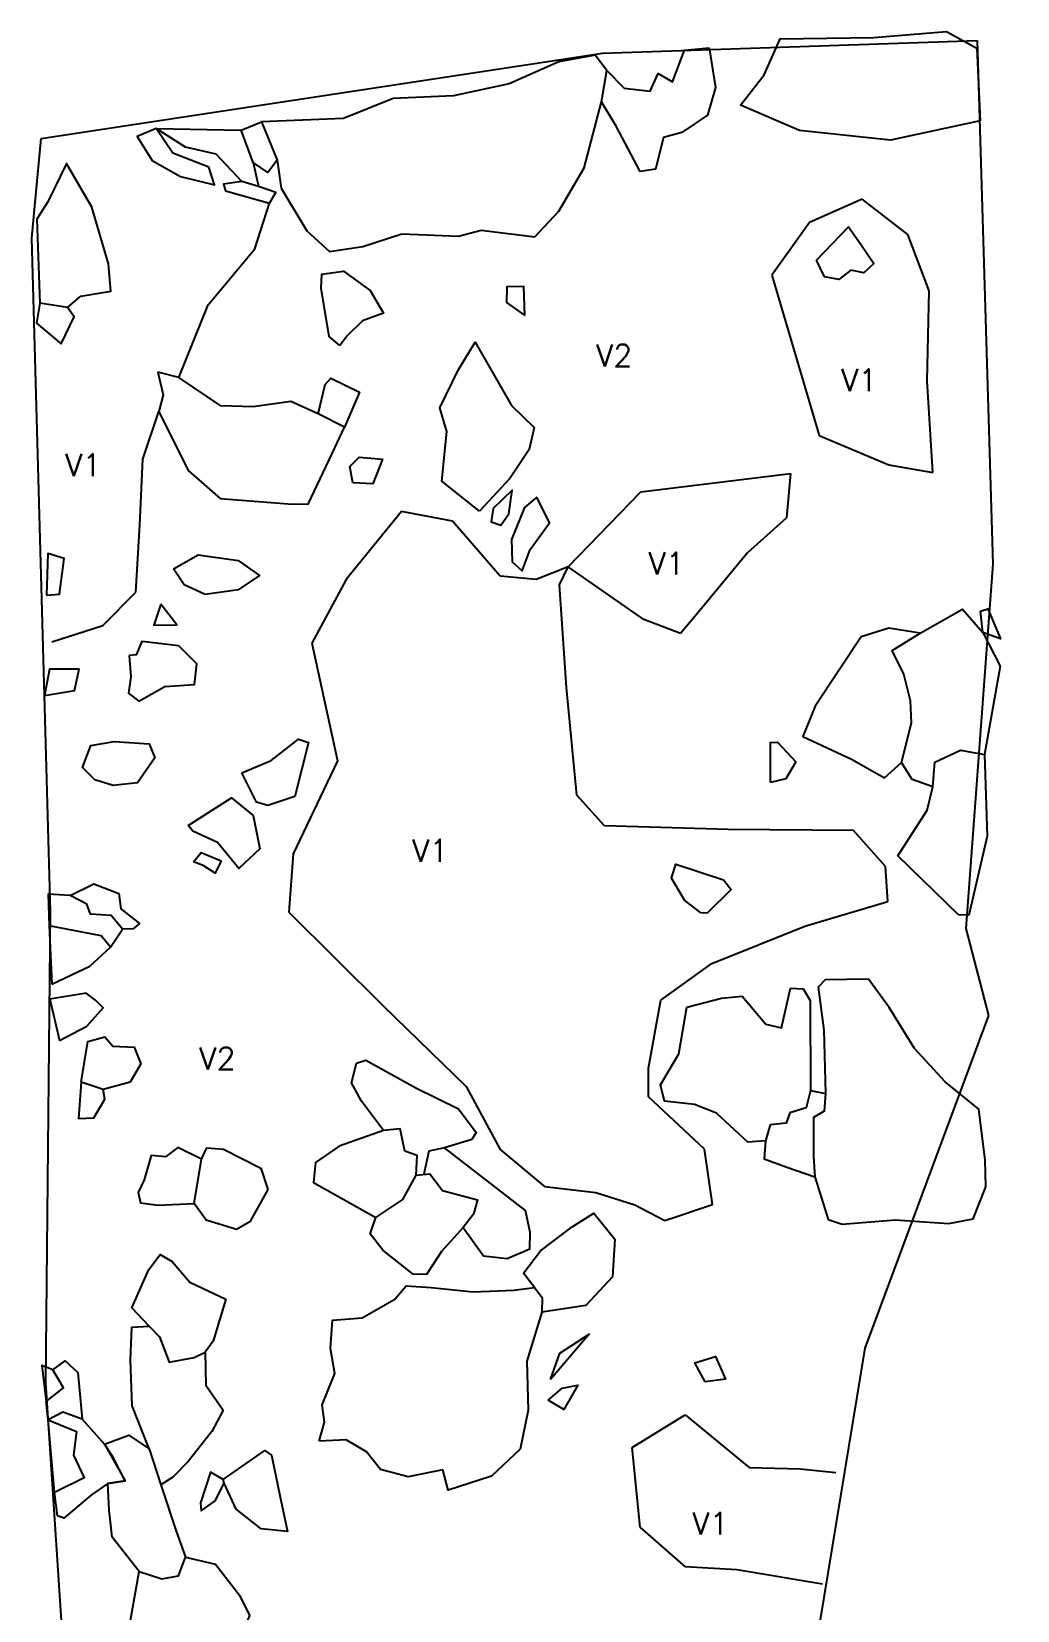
# Model space of a CAD drawing. Header units: metres. Extents: x 3.83 to 5.38, y -19.22 to -15.1.
# Drawn here: x 3.83 to 5.38, y -17.584 to -15.103 of the extents above; entities that cross this region are included whole.
import ezdxf

# ---------------------------------------------------------------- set-up
doc = ezdxf.new("R2010")
doc.units = ezdxf.units.M
doc.header["$LTSCALE"] = 25
doc.header["$MEASUREMENT"] = 0
doc.linetypes.add('GESTRICHELT', pattern=[0.75, 0.5, -0.25])
doc.linetypes.add('STRICHPUNKTX2', pattern=[2, 1, -0.5, 0, -0.5])
doc.layers.get('0').update_dxf_attribs({"linetype": 'CONTINUOUS'})
for name, color, linetype in [('BEFUND_UNSICHER', 1, 'GESTRICHELT'), ('BEFUNDSCHRAFF', 1, 'CONTINUOUS'), ('GRABUNGSGRENZE', 3, 'STRICHPUNKTX2'), ('STEINE', 4, 'CONTINUOUS'), ('STEINESCHRAFF', 4, 'CONTINUOUS')]:
    doc.layers.add(name, color=color, linetype=linetype)
doc.styles.get("Standard").update_dxf_attribs({"font": 'txt.shx'})

# ---------------------------------------------------------------- blocks, each defined once
blk = doc.blocks.new('*X7')
at = {"color": 0}
for p, q in [((436.875, -1683.75), (436.875, -1683.75)), ((438.125, -1683.75), (438.125, -1683.75)), ((439.375, -1683.75), (439.375, -1683.75)), ((440.625, -1683.75), (440.625, -1683.75)), ((410.625, -1686.25), (410.625, -1686.25)), ((411.875, -1686.25), (411.875, -1686.25)), ((413.125, -1686.25), (413.125, -1686.25)), ((430.625, -1686.25), (430.625, -1686.25)), ((431.875, -1686.25), (431.875, -1686.25)), ((433.125, -1686.25), (433.125, -1686.25)), ((433.75, -1685), (433.75, -1685)), ((434.375, -1686.25), (434.375, -1686.25)), ((435, -1685), (435, -1685)), ((435.625, -1686.25), (435.625, -1686.25)), ((436.25, -1685), (436.25, -1685)), ((436.875, -1686.25), (436.875, -1686.25)), ((437.5, -1685), (437.5, -1685)), ((438.125, -1686.25), (438.125, -1686.25)), ((438.75, -1685), (438.75, -1685)), ((439.375, -1686.25), (439.375, -1686.25)), ((440, -1685), (440, -1685)), ((440.625, -1686.25), (440.625, -1686.25)), ((441.25, -1685), (441.25, -1685)), ((410, -1687.5), (410, -1687.5)), ((410.625, -1688.75), (410.625, -1688.75)), ((411.25, -1687.5), (411.25, -1687.5)), ((411.875, -1688.75), (411.875, -1688.75)), ((412.5, -1687.5), (412.5, -1687.5)), ((413.125, -1688.75), (413.125, -1688.75)), ((413.75, -1687.5), (413.75, -1687.5)), ((414.375, -1688.75), (414.375, -1688.75)), ((415, -1687.5), (415, -1687.5)), ((415.625, -1688.75), (415.625, -1688.75)), ((416.25, -1687.5), (416.25, -1687.5)), ((416.875, -1688.75), (416.875, -1688.75)), ((418.125, -1688.75), (418.125, -1688.75)), ((428.125, -1688.75), (428.125, -1688.75)), ((428.75, -1687.5), (428.75, -1687.5)), ((429.375, -1688.75), (429.375, -1688.75)), ((430, -1687.5), (430, -1687.5)), ((430.625, -1688.75), (430.625, -1688.75)), ((431.25, -1687.5), (431.25, -1687.5)), ((431.875, -1688.75), (431.875, -1688.75)), ((432.5, -1687.5), (432.5, -1687.5)), ((433.125, -1688.75), (433.125, -1688.75)), ((433.75, -1687.5), (433.75, -1687.5)), ((434.375, -1688.75), (434.375, -1688.75)), ((435, -1687.5), (435, -1687.5)), ((435.625, -1688.75), (435.625, -1688.75)), ((436.25, -1687.5), (436.25, -1687.5)), ((436.875, -1688.75), (436.875, -1688.75)), ((437.5, -1687.5), (437.5, -1687.5)), ((438.125, -1688.75), (438.125, -1688.75)), ((438.75, -1687.5), (438.75, -1687.5)), ((439.375, -1688.75), (439.375, -1688.75)), ((440, -1687.5), (440, -1687.5)), ((440.625, -1688.75), (440.625, -1688.75)), ((441.25, -1687.5), (441.25, -1687.5)), ((441.875, -1688.75), (441.875, -1688.75)), ((442.5, -1687.5), (442.5, -1687.5)), ((443.125, -1688.75), (443.125, -1688.75)), ((409.375, -1691.25), (409.375, -1691.25)), ((410, -1690), (410, -1690)), ((410.625, -1691.25), (410.625, -1691.25)), ((411.25, -1690), (411.25, -1690)), ((411.875, -1691.25), (411.875, -1691.25)), ((412.5, -1690), (412.5, -1690)), ((413.125, -1691.25), (413.125, -1691.25)), ((413.75, -1690), (413.75, -1690)), ((414.375, -1691.25), (414.375, -1691.25)), ((415, -1690), (415, -1690)), ((415.625, -1691.25), (415.625, -1691.25)), ((416.25, -1690), (416.25, -1690)), ((416.875, -1691.25), (416.875, -1691.25)), ((417.5, -1690), (417.5, -1690)), ((418.125, -1691.25), (418.125, -1691.25)), ((418.75, -1690), (418.75, -1690)), ((419.375, -1691.25), (419.375, -1691.25)), ((427.5, -1690), (427.5, -1690)), ((428.125, -1691.25), (428.125, -1691.25)), ((428.75, -1690), (428.75, -1690)), ((429.375, -1691.25), (429.375, -1691.25)), ((430, -1690), (430, -1690)), ((430.625, -1691.25), (430.625, -1691.25)), ((431.25, -1690), (431.25, -1690)), ((431.875, -1691.25), (431.875, -1691.25)), ((432.5, -1690), (432.5, -1690)), ((433.125, -1691.25), (433.125, -1691.25)), ((433.75, -1690), (433.75, -1690)), ((434.375, -1691.25), (434.375, -1691.25)), ((435, -1690), (435, -1690)), ((435.625, -1691.25), (435.625, -1691.25)), ((436.25, -1690), (436.25, -1690)), ((436.875, -1691.25), (436.875, -1691.25)), ((437.5, -1690), (437.5, -1690)), ((438.125, -1691.25), (438.125, -1691.25)), ((438.75, -1690), (438.75, -1690)), ((439.375, -1691.25), (439.375, -1691.25)), ((440, -1690), (440, -1690)), ((440.625, -1691.25), (440.625, -1691.25)), ((441.25, -1690), (441.25, -1690)), ((441.875, -1691.25), (441.875, -1691.25)), ((442.5, -1690), (442.5, -1690)), ((443.125, -1691.25), (443.125, -1691.25)), ((444.375, -1691.25), (444.375, -1691.25)), ((445, -1690), (445, -1690)), ((445.625, -1691.25), (445.625, -1691.25)), ((409.375, -1693.75), (409.375, -1693.75)), ((410, -1692.5), (410, -1692.5)), ((410.625, -1693.75), (410.625, -1693.75)), ((411.25, -1692.5), (411.25, -1692.5)), ((411.875, -1693.75), (411.875, -1693.75)), ((412.5, -1692.5), (412.5, -1692.5)), ((413.125, -1693.75), (413.125, -1693.75)), ((413.75, -1692.5), (413.75, -1692.5)), ((414.375, -1693.75), (414.375, -1693.75)), ((415, -1692.5), (415, -1692.5)), ((415.625, -1693.75), (415.625, -1693.75)), ((416.25, -1692.5), (416.25, -1692.5)), ((416.875, -1693.75), (416.875, -1693.75)), ((417.5, -1692.5), (417.5, -1692.5)), ((418.125, -1693.75), (418.125, -1693.75)), ((418.75, -1692.5), (418.75, -1692.5)), ((419.375, -1693.75), (419.375, -1693.75)), ((420, -1692.5), (420, -1692.5)), ((430, -1692.5), (430, -1692.5)), ((431.25, -1692.5), (431.25, -1692.5)), ((432.5, -1692.5), (432.5, -1692.5)), ((433.125, -1693.75), (433.125, -1693.75)), ((433.75, -1692.5), (433.75, -1692.5)), ((434.375, -1693.75), (434.375, -1693.75)), ((435, -1692.5), (435, -1692.5)), ((435.625, -1693.75), (435.625, -1693.75)), ((436.25, -1692.5), (436.25, -1692.5)), ((436.875, -1693.75), (436.875, -1693.75)), ((437.5, -1692.5), (437.5, -1692.5)), ((438.125, -1693.75), (438.125, -1693.75)), ((438.75, -1692.5), (438.75, -1692.5)), ((439.375, -1693.75), (439.375, -1693.75)), ((440, -1692.5), (440, -1692.5)), ((440.625, -1693.75), (440.625, -1693.75)), ((441.25, -1692.5), (441.25, -1692.5)), ((441.875, -1693.75), (441.875, -1693.75)), ((442.5, -1692.5), (442.5, -1692.5)), ((443.125, -1693.75), (443.125, -1693.75)), ((443.75, -1692.5), (443.75, -1692.5)), ((444.375, -1693.75), (444.375, -1693.75)), ((445, -1692.5), (445, -1692.5)), ((445.625, -1693.75), (445.625, -1693.75)), ((446.25, -1692.5), (446.25, -1692.5)), ((446.875, -1693.75), (446.875, -1693.75)), ((447.5, -1692.5), (447.5, -1692.5)), ((448.125, -1693.75), (448.125, -1693.75)), ((449.375, -1693.75), (449.375, -1693.75)), ((450.625, -1693.75), (450.625, -1693.75)), ((451.875, -1693.75), (451.875, -1693.75)), ((410, -1695), (410, -1695)), ((410.625, -1696.25), (410.625, -1696.25)), ((411.25, -1695), (411.25, -1695)), ((411.875, -1696.25), (411.875, -1696.25)), ((412.5, -1695), (412.5, -1695)), ((413.125, -1696.25), (413.125, -1696.25)), ((413.75, -1695), (413.75, -1695)), ((414.375, -1696.25), (414.375, -1696.25)), ((415, -1695), (415, -1695)), ((415.625, -1696.25), (415.625, -1696.25)), ((416.25, -1695), (416.25, -1695)), ((416.875, -1696.25), (416.875, -1696.25)), ((417.5, -1695), (417.5, -1695)), ((435, -1695), (435, -1695)), ((436.25, -1695), (436.25, -1695)), ((436.875, -1696.25), (436.875, -1696.25)), ((437.5, -1695), (437.5, -1695)), ((438.125, -1696.25), (438.125, -1696.25)), ((438.75, -1695), (438.75, -1695)), ((439.375, -1696.25), (439.375, -1696.25)), ((440, -1695), (440, -1695)), ((440.625, -1696.25), (440.625, -1696.25)), ((441.25, -1695), (441.25, -1695)), ((441.875, -1696.25), (441.875, -1696.25)), ((442.5, -1695), (442.5, -1695)), ((443.125, -1696.25), (443.125, -1696.25)), ((443.75, -1695), (443.75, -1695)), ((444.375, -1696.25), (444.375, -1696.25)), ((445, -1695), (445, -1695)), ((445.625, -1696.25), (445.625, -1696.25)), ((446.25, -1695), (446.25, -1695)), ((446.875, -1696.25), (446.875, -1696.25)), ((447.5, -1695), (447.5, -1695)), ((448.125, -1696.25), (448.125, -1696.25)), ((448.75, -1695), (448.75, -1695)), ((449.375, -1696.25), (449.375, -1696.25)), ((450, -1695), (450, -1695)), ((450.625, -1696.25), (450.625, -1696.25)), ((451.25, -1695), (451.25, -1695)), ((451.875, -1696.25), (451.875, -1696.25)), ((452.5, -1695), (452.5, -1695)), ((412.5, -1697.5), (412.5, -1697.5)), ((413.75, -1697.5), (413.75, -1697.5)), ((415, -1697.5), (415, -1697.5)), ((416.25, -1697.5), (416.25, -1697.5)), ((436.875, -1698.75), (436.875, -1698.75)), ((437.5, -1697.5), (437.5, -1697.5)), ((438.125, -1698.75), (438.125, -1698.75)), ((438.75, -1697.5), (438.75, -1697.5)), ((439.375, -1698.75), (439.375, -1698.75)), ((440, -1697.5), (440, -1697.5)), ((440.625, -1698.75), (440.625, -1698.75)), ((441.25, -1697.5), (441.25, -1697.5)), ((441.875, -1698.75), (441.875, -1698.75)), ((442.5, -1697.5), (442.5, -1697.5)), ((443.125, -1698.75), (443.125, -1698.75)), ((443.75, -1697.5), (443.75, -1697.5)), ((444.375, -1698.75), (444.375, -1698.75)), ((445, -1697.5), (445, -1697.5)), ((445.625, -1698.75), (445.625, -1698.75)), ((446.25, -1697.5), (446.25, -1697.5)), ((446.875, -1698.75), (446.875, -1698.75)), ((447.5, -1697.5), (447.5, -1697.5)), ((448.125, -1698.75), (448.125, -1698.75)), ((448.75, -1697.5), (448.75, -1697.5)), ((449.375, -1698.75), (449.375, -1698.75)), ((450, -1697.5), (450, -1697.5)), ((451.25, -1697.5), (451.25, -1697.5)), ((437.5, -1700), (437.5, -1700)), ((438.125, -1701.25), (438.125, -1701.25)), ((438.75, -1700), (438.75, -1700)), ((439.375, -1701.25), (439.375, -1701.25)), ((440, -1700), (440, -1700)), ((440.625, -1701.25), (440.625, -1701.25)), ((441.25, -1700), (441.25, -1700)), ((441.875, -1701.25), (441.875, -1701.25)), ((442.5, -1700), (442.5, -1700)), ((443.125, -1701.25), (443.125, -1701.25)), ((443.75, -1700), (443.75, -1700)), ((444.375, -1701.25), (444.375, -1701.25)), ((445, -1700), (445, -1700)), ((445.625, -1701.25), (445.625, -1701.25)), ((446.25, -1700), (446.25, -1700)), ((446.875, -1701.25), (446.875, -1701.25)), ((447.5, -1700), (447.5, -1700)), ((448.125, -1701.25), (448.125, -1701.25)), ((448.75, -1700), (448.75, -1700)), ((440, -1702.5), (440, -1702.5)), ((441.25, -1702.5), (441.25, -1702.5)), ((441.875, -1703.75), (441.875, -1703.75)), ((442.5, -1702.5), (442.5, -1702.5)), ((443.125, -1703.75), (443.125, -1703.75)), ((443.75, -1702.5), (443.75, -1702.5)), ((444.375, -1703.75), (444.375, -1703.75)), ((445, -1702.5), (445, -1702.5)), ((445.625, -1703.75), (445.625, -1703.75)), ((446.25, -1702.5), (446.25, -1702.5)), ((442.5, -1705), (442.5, -1705)), ((443.75, -1705), (443.75, -1705)), ((445, -1705), (445, -1705)), ((398.75, -1715), (398.75, -1715)), ((399.375, -1716.25), (399.375, -1716.25)), ((400, -1715), (400, -1715)), ((400.625, -1716.25), (400.625, -1716.25)), ((401.25, -1715), (401.25, -1715)), ((401.875, -1716.25), (401.875, -1716.25)), ((402.5, -1715), (402.5, -1715)), ((403.125, -1716.25), (403.125, -1716.25)), ((398.75, -1717.5), (398.75, -1717.5)), ((399.375, -1718.75), (399.375, -1718.75)), ((400, -1717.5), (400, -1717.5)), ((400.625, -1718.75), (400.625, -1718.75)), ((401.25, -1717.5), (401.25, -1717.5)), ((401.875, -1718.75), (401.875, -1718.75)), ((402.5, -1717.5), (402.5, -1717.5)), ((403.125, -1718.75), (403.125, -1718.75)), ((403.75, -1717.5), (403.75, -1717.5)), ((404.375, -1718.75), (404.375, -1718.75)), ((409.375, -1718.75), (409.375, -1718.75)), ((398.75, -1720), (398.75, -1720)), ((399.375, -1721.25), (399.375, -1721.25)), ((400, -1720), (400, -1720)), ((400.625, -1721.25), (400.625, -1721.25)), ((401.25, -1720), (401.25, -1720)), ((401.875, -1721.25), (401.875, -1721.25)), ((402.5, -1720), (402.5, -1720)), ((403.125, -1721.25), (403.125, -1721.25)), ((403.75, -1720), (403.75, -1720)), ((404.375, -1721.25), (404.375, -1721.25)), ((405, -1720), (405, -1720)), ((405.625, -1721.25), (405.625, -1721.25)), ((406.25, -1720), (406.25, -1720)), ((406.875, -1721.25), (406.875, -1721.25)), ((407.5, -1720), (407.5, -1720)), ((408.125, -1721.25), (408.125, -1721.25)), ((408.75, -1720), (408.75, -1720)), ((409.375, -1721.25), (409.375, -1721.25)), ((410, -1720), (410, -1720)), ((398.75, -1722.5), (398.75, -1722.5)), ((399.375, -1723.75), (399.375, -1723.75)), ((400, -1722.5), (400, -1722.5)), ((400.625, -1723.75), (400.625, -1723.75)), ((401.25, -1722.5), (401.25, -1722.5)), ((401.875, -1723.75), (401.875, -1723.75)), ((402.5, -1722.5), (402.5, -1722.5)), ((403.125, -1723.75), (403.125, -1723.75)), ((403.75, -1722.5), (403.75, -1722.5)), ((404.375, -1723.75), (404.375, -1723.75)), ((405, -1722.5), (405, -1722.5)), ((405.625, -1723.75), (405.625, -1723.75)), ((406.25, -1722.5), (406.25, -1722.5)), ((406.875, -1723.75), (406.875, -1723.75)), ((407.5, -1722.5), (407.5, -1722.5)), ((408.125, -1723.75), (408.125, -1723.75)), ((408.75, -1722.5), (408.75, -1722.5)), ((409.375, -1723.75), (409.375, -1723.75)), ((410, -1722.5), (410, -1722.5)), ((410.625, -1723.75), (410.625, -1723.75)), ((399.375, -1726.25), (399.375, -1726.25)), ((400, -1725), (400, -1725)), ((400.625, -1726.25), (400.625, -1726.25)), ((401.25, -1725), (401.25, -1725)), ((401.875, -1726.25), (401.875, -1726.25)), ((402.5, -1725), (402.5, -1725)), ((403.125, -1726.25), (403.125, -1726.25)), ((403.75, -1725), (403.75, -1725)), ((404.375, -1726.25), (404.375, -1726.25)), ((405, -1725), (405, -1725)), ((405.625, -1726.25), (405.625, -1726.25)), ((406.25, -1725), (406.25, -1725)), ((406.875, -1726.25), (406.875, -1726.25)), ((407.5, -1725), (407.5, -1725)), ((408.125, -1726.25), (408.125, -1726.25)), ((408.75, -1725), (408.75, -1725)), ((409.375, -1726.25), (409.375, -1726.25)), ((410, -1725), (410, -1725)), ((410.625, -1726.25), (410.625, -1726.25)), ((411.25, -1725), (411.25, -1725)), ((411.875, -1726.25), (411.875, -1726.25)), ((400, -1727.5), (400, -1727.5)), ((400.625, -1728.75), (400.625, -1728.75)), ((401.25, -1727.5), (401.25, -1727.5)), ((401.875, -1728.75), (401.875, -1728.75)), ((402.5, -1727.5), (402.5, -1727.5)), ((403.125, -1728.75), (403.125, -1728.75)), ((403.75, -1727.5), (403.75, -1727.5)), ((404.375, -1728.75), (404.375, -1728.75)), ((405, -1727.5), (405, -1727.5)), ((405.625, -1728.75), (405.625, -1728.75)), ((406.25, -1727.5), (406.25, -1727.5)), ((406.875, -1728.75), (406.875, -1728.75)), ((407.5, -1727.5), (407.5, -1727.5)), ((408.125, -1728.75), (408.125, -1728.75)), ((408.75, -1727.5), (408.75, -1727.5)), ((409.375, -1728.75), (409.375, -1728.75)), ((410, -1727.5), (410, -1727.5)), ((410.625, -1728.75), (410.625, -1728.75)), ((411.25, -1727.5), (411.25, -1727.5)), ((411.875, -1728.75), (411.875, -1728.75)), ((412.5, -1727.5), (412.5, -1727.5)), ((401.25, -1730), (401.25, -1730)), ((401.875, -1731.25), (401.875, -1731.25)), ((402.5, -1730), (402.5, -1730)), ((403.125, -1731.25), (403.125, -1731.25)), ((403.75, -1730), (403.75, -1730)), ((404.375, -1731.25), (404.375, -1731.25)), ((405, -1730), (405, -1730)), ((405.625, -1731.25), (405.625, -1731.25)), ((406.25, -1730), (406.25, -1730)), ((406.875, -1731.25), (406.875, -1731.25)), ((407.5, -1730), (407.5, -1730)), ((408.125, -1731.25), (408.125, -1731.25)), ((408.75, -1730), (408.75, -1730)), ((409.375, -1731.25), (409.375, -1731.25)), ((410, -1730), (410, -1730)), ((410.625, -1731.25), (410.625, -1731.25)), ((411.25, -1730), (411.25, -1730)), ((401.875, -1733.75), (401.875, -1733.75)), ((402.5, -1732.5), (402.5, -1732.5)), ((403.125, -1733.75), (403.125, -1733.75)), ((403.75, -1732.5), (403.75, -1732.5)), ((404.375, -1733.75), (404.375, -1733.75)), ((405, -1732.5), (405, -1732.5)), ((405.625, -1733.75), (405.625, -1733.75)), ((406.25, -1732.5), (406.25, -1732.5)), ((406.875, -1733.75), (406.875, -1733.75)), ((407.5, -1732.5), (407.5, -1732.5)), ((408.125, -1733.75), (408.125, -1733.75)), ((408.75, -1732.5), (408.75, -1732.5)), ((402.5, -1735), (402.5, -1735)), ((403.125, -1736.25), (403.125, -1736.25)), ((403.75, -1735), (403.75, -1735)), ((404.375, -1736.25), (404.375, -1736.25)), ((405, -1735), (405, -1735)), ((405.625, -1736.25), (405.625, -1736.25)), ((406.25, -1735), (406.25, -1735)), ((407.5, -1735), (407.5, -1735)), ((403.75, -1737.5), (403.75, -1737.5)), ((405, -1737.5), (405, -1737.5))]:
    blk.add_line(p, q, dxfattribs=at)

msp = doc.modelspace()

# ---------------------------------------------------------------- linework, layer by layer
at = {"layer": 'BEFUND_UNSICHER', "flags": 128}
for points in [[(4.0622, -15.6464), (4.1081, -15.5324), (4.1814, -15.4443), (4.2044, -15.3726)], [(5.2474, -15.7959), (5.2384, -15.6518), (5.2415, -15.5102), (5.208, -15.4216), (5.1362, -15.3665), (5.0537, -15.4032), (4.9941, -15.4856), (5.0687, -15.7377), (5.1782, -15.7836), (5.2474, -15.7959)], [(3.8623, -16.0618), (3.9423, -16.0364), (3.9942, -15.9839), (4.0004, -15.878), (4.0056, -15.7747), (4.0306, -15.6998)], [(4.674, -15.9442), (4.6236, -15.964), (4.5671, -15.9589), (4.4923, -15.8722), (4.4123, -15.8574), (4.3252, -15.9643), (4.2712, -16.0641), (4.3113, -16.2489), (4.2419, -16.3955), (4.2347, -16.4867), (4.3828, -16.6334), (4.5136, -16.7608), (4.567, -16.8601), (4.6367, -16.9182), (4.7177, -16.9274), (4.7787, -16.9468), (4.8261, -16.9718), (4.9009, -16.9464), (4.8883, -16.8593), (4.8002, -16.7773), (4.8003, -16.7319), (4.8197, -16.625), (4.9002, -16.5675), (5.0463, -16.5091), (5.1767, -16.47), (5.1732, -16.415), (5.1228, -16.3584), (4.9258, -16.3568), (4.7313, -16.351), (4.6875, -16.3031), (4.6713, -16.1336), (4.6607, -15.9722), (4.674, -15.9442), (4.7881, -15.8261), (5.0239, -15.7977), (5.0172, -15.867), (4.9561, -15.9219), (4.8756, -16.0191), (4.8506, -16.0492), (4.7931, -16.0272), (4.674, -15.9442)], [(5.0742, -17.5432), (4.9393, -17.5207), (4.8588, -17.5161), (4.7871, -17.4534), (4.7749, -17.3282), (4.858, -17.2768), (4.9587, -17.3599), (5.0387, -17.3619), (5.0947, -17.3676)]]:
    msp.add_lwpolyline(points, dxfattribs=at)
at = {"layer": 'GRABUNGSGRENZE', "flags": 128}
msp.add_lwpolyline([(3.8552, -19.211), (3.8629, -19.0572), (3.8304, -18.8749), (3.8505, -18.5486), (3.8859, -18.185), (3.8575, -18.0007), (3.8831, -17.686), (3.8529, -17.2268), (3.86, -16.4864), (3.8311, -15.4278), (3.8455, -15.271), (4.728, -15.1366), (5.3171, -15.1167), (5.342, -15.9395), (5.2994, -16.5128), (5.335, -16.6493), (5.1406, -17.1721), (5.0476, -17.7387), (5.1238, -18.0336), (5.0894, -18.499), (5.1377, -18.582), (5.3332, -18.6076), (5.3804, -18.7364), (5.3567, -19.1982)], dxfattribs=at)
at = {"layer": 'STEINE'}
for points in [[(5.3221, -15.2434), (5.1811, -15.2734), (5.038, -15.2585), (4.9448, -15.2183), (4.982, -15.1709), (5.0075, -15.1144), (5.1547, -15.112), (5.2688, -15.1029), (5.3166, -15.1289), (5.3221, -15.2434)], [(4.896, -15.1286), (4.9057, -15.1907), (4.8934, -15.2345), (4.8527, -15.2615), (4.8241, -15.2696), (4.8114, -15.319), (4.7874, -15.323), (4.7498, -15.2517), (4.7264, -15.2135), (4.7351, -15.1641), (4.7621, -15.1917), (4.8028, -15.1968), (4.8155, -15.1688), (4.8379, -15.182), (4.8568, -15.1321), (4.896, -15.1286)], [(4.7351, -15.1641), (4.7163, -15.1402), (4.6592, -15.1503), (4.5813, -15.1849), (4.4937, -15.2037), (4.399, -15.2082), (4.3206, -15.2397), (4.1918, -15.2447), (4.2167, -15.3048), (4.2227, -15.3491), (4.2634, -15.4159), (4.2991, -15.4485), (4.351, -15.4409), (4.4126, -15.4206), (4.5017, -15.4242), (4.5374, -15.415), (4.6219, -15.4253), (4.6596, -15.3851), (4.6994, -15.3169), (4.7264, -15.2135)], [(4.0263, -15.2553), (3.9967, -15.268), (4.0201, -15.3057), (4.0644, -15.3307), (4.1179, -15.344), (4.1092, -15.316), (4.0527, -15.294), (4.0263, -15.2553)], [(4.179, -15.3084), (4.1871, -15.3466), (4.1611, -15.3384), (4.1209, -15.2956), (4.0726, -15.2844), (4.0263, -15.2553), (4.1602, -15.258)], [(4.2167, -15.3048), (4.2019, -15.3242), (4.179, -15.3084), (4.1602, -15.258), (4.1918, -15.2447)], [(3.8871, -15.5368), (3.908, -15.519), (3.9553, -15.5109), (3.9513, -15.4681), (3.9254, -15.379), (3.8852, -15.3102), (3.8561, -15.3703), (3.8388, -15.3978), (3.8433, -15.5297)], [(4.1611, -15.3384), (4.1321, -15.3425), (4.1352, -15.3532)], [(4.1352, -15.3532), (4.2044, -15.3726), (4.2146, -15.3558), (4.1871, -15.3466)], [(5.0643, -15.4622), (5.1148, -15.4098), (5.1346, -15.4383), (5.1545, -15.4674), (5.1387, -15.4821), (5.1183, -15.478), (5.0995, -15.4923), (5.0771, -15.4882), (5.0643, -15.4622)], [(4.3153, -15.5962), (4.2985, -15.5819), (4.2858, -15.506), (4.2868, -15.4841), (4.3209, -15.4796), (4.3627, -15.5101), (4.3835, -15.5453), (4.3509, -15.5575), (4.327, -15.5804), (4.3153, -15.5962)], [(4.606, -15.549), (4.6045, -15.5037), (4.5775, -15.5042), (4.577, -15.5286), (4.606, -15.549)], [(3.8382, -15.5612), (3.8769, -15.5938), (3.8973, -15.5511), (3.8871, -15.5368), (3.8433, -15.5297), (3.8382, -15.5612)], [(4.5345, -15.8565), (4.4755, -15.8096), (4.4832, -15.7317), (4.4725, -15.6945), (4.5011, -15.635), (4.5281, -15.5912), (4.5851, -15.6905), (4.6207, -15.7252), (4.613, -15.7598), (4.5824, -15.8051), (4.5345, -15.8565)], [(4.0291, -15.6382), (4.0372, -15.6739), (4.0306, -15.6998), (4.0768, -15.7925), (4.1272, -15.8369), (4.2336, -15.8451), (4.2652, -15.8456), (4.308, -15.756), (4.3223, -15.7245), (4.2811, -15.7036), (4.2383, -15.6842), (4.1787, -15.6928), (4.1278, -15.6913), (4.0622, -15.6464), (4.0291, -15.6382)], [(4.2811, -15.7036), (4.2918, -15.6578), (4.301, -15.6476), (4.3458, -15.6695), (4.3223, -15.7245)], [(4.3355, -15.8121), (4.3309, -15.7866), (4.3457, -15.7718), (4.3824, -15.7749), (4.3671, -15.8136), (4.3355, -15.8121)], [(4.5564, -15.8524), (4.5529, -15.8733), (4.5681, -15.8789), (4.5809, -15.8611), (4.586, -15.8239), (4.5564, -15.8524)], [(4.6247, -15.8347), (4.6053, -15.8509), (4.5849, -15.9013), (4.5859, -15.9365), (4.6017, -15.9507), (4.6144, -15.9171), (4.6445, -15.8749), (4.6247, -15.8347)], [(3.8537, -15.9889), (3.8741, -15.9869), (3.8817, -15.9309), (3.8558, -15.9233), (3.8537, -15.9889)], [(4.0538, -15.9473), (4.0925, -15.9255), (4.1552, -15.9341), (4.1887, -15.9576), (4.1551, -15.9805), (4.1032, -15.9876), (4.0701, -15.9723), (4.0538, -15.9473)], [(4.0339, -16.0028), (4.0227, -16.0359), (4.0589, -16.0354), (4.0339, -16.0028)], [(5.2476, -16.2898), (5.215, -16.2785), (5.1983, -16.2515), (5.2141, -16.1894), (5.2121, -16.1548), (5.2019, -16.113), (5.1836, -16.0759), (5.2274, -16.0484), (5.2941, -16.0108), (5.3262, -16.0474), (5.3531, -16.1004), (5.3286, -16.2389)], [(5.3262, -16.0474), (5.3226, -16.0138), (5.3339, -16.0103), (5.3537, -16.0571), (5.3262, -16.0474)], [(5.2274, -16.0484), (5.1785, -16.0407), (5.1347, -16.0544), (5.0624, -16.1634), (5.043, -16.2107), (5.1193, -16.2464), (5.1712, -16.276), (5.1983, -16.2515)], [(3.984, -16.0837), (3.9865, -16.1168), (3.9829, -16.1428), (3.9992, -16.1555), (4.04, -16.1321), (4.0868, -16.1291), (4.0904, -16.0965), (4.0619, -16.0685), (4.0038, -16.0613), (3.9947, -16.0827), (3.984, -16.0837)], [(3.8505, -16.1463), (3.8979, -16.1387), (3.905, -16.1051), (3.8587, -16.105), (3.8505, -16.1463)], [(3.9299, -16.2792), (3.9105, -16.2594), (3.9238, -16.2252), (3.9605, -16.2187), (4.0155, -16.2223), (4.0241, -16.2442), (3.9971, -16.2838), (3.9589, -16.2879), (3.9299, -16.2792)], [(4.161, -16.2682), (4.2069, -16.2483), (4.2502, -16.2148), (4.266, -16.2204), (4.2445, -16.3049), (4.2017, -16.3191), (4.1839, -16.314), (4.161, -16.2682)], [(4.992, -16.283), (4.9921, -16.2203), (5.0033, -16.2198), (5.0318, -16.2509), (5.0165, -16.2774), (4.992, -16.283)], [(5.2877, -16.4909), (5.1926, -16.3982), (5.2384, -16.3264), (5.2476, -16.2898), (5.2507, -16.2511), (5.2909, -16.2322), (5.3286, -16.2389), (5.3331, -16.3677), (5.304, -16.4919), (5.2877, -16.4909)], [(4.0765, -16.3506), (4.1447, -16.3074), (4.1788, -16.3349), (4.1895, -16.3873), (4.1564, -16.4184), (4.1228, -16.3776), (4.0841, -16.3598), (4.0765, -16.3506)], [(4.0851, -16.4076), (4.0973, -16.3929), (4.1284, -16.4061), (4.1192, -16.4255), (4.1004, -16.4138), (4.0851, -16.4076)], [(4.8829, -16.4881), (4.857, -16.4682), (4.8366, -16.4336), (4.8433, -16.4117), (4.9181, -16.4362), (4.9303, -16.4515), (4.8926, -16.4886), (4.8829, -16.4881)], [(3.8911, -16.461), (3.9282, -16.4422), (3.9674, -16.4575), (3.971, -16.4819), (4, -16.5048), (3.9903, -16.513), (3.9735, -16.5135)], [(3.9547, -16.542), (3.9735, -16.5135), (3.9557, -16.4921), (3.9231, -16.49), (3.9175, -16.4742), (3.8911, -16.461), (3.8564, -16.4584), (3.8579, -16.5083)], [(3.8625, -16.6), (3.922, -16.572), (3.9547, -16.542), (3.9399, -16.5241), (3.8579, -16.5083), (3.8625, -16.6)], [(5.0619, -16.9027), (5.0827, -16.9699), (5.1051, -16.9771), (5.1881, -16.9705), (5.2726, -16.9761), (5.3108, -16.969), (5.3307, -16.9186), (5.3297, -16.8769), (5.3196, -16.7964), (5.2667, -16.7536), (5.2188, -16.7012), (5.1787, -16.637), (5.1461, -16.5921), (5.0779, -16.5931), (5.0672, -16.6048), (5.0763, -16.6725), (5.0788, -16.7718), (5.0767, -16.7998), (5.0599, -16.8095), (5.0599, -16.8095), (5.0599, -16.8711), (5.0619, -16.9027)], [(3.8741, -16.6886), (3.9174, -16.6662), (3.9429, -16.6372), (3.9307, -16.625), (3.9164, -16.6143), (3.8589, -16.6239), (3.8741, -16.6886)], [(4.9845, -16.8461), (4.9565, -16.8486), (4.9072, -16.8028), (4.8725, -16.789), (4.8257, -16.7839), (4.8191, -16.7584), (4.8481, -16.7096), (4.8609, -16.6363), (4.9154, -16.622), (4.9475, -16.619), (4.9851, -16.6628), (5.0096, -16.6689), (5.0234, -16.6063), (5.0437, -16.6073), (5.0544, -16.6257), (5.0553, -16.7672), (5.0482, -16.7947), (5.0227, -16.8024), (5.0166, -16.8186), (4.9917, -16.8212), (4.9845, -16.8461)], [(3.9082, -16.7543), (3.9041, -16.8113), (3.9285, -16.8103), (3.9458, -16.7808), (3.9428, -16.7655), (3.9082, -16.7543), (3.9189, -16.6901), (3.9454, -16.683), (3.9581, -16.6978), (3.9917, -16.6993), (4.0024, -16.7253), (3.9856, -16.7543), (3.9428, -16.7655)], [(4.3837, -16.8299), (4.3491, -16.7841), (4.3333, -16.7551), (4.3415, -16.7245), (4.3558, -16.7194), (4.4347, -16.7633), (4.5019, -16.7959), (4.5293, -16.8331), (4.5227, -16.8443), (4.4799, -16.8575)], [(5.0553, -16.7672), (5.0788, -16.7718)], [(4.4351, -16.9002), (4.4366, -16.8692), (4.4173, -16.8625), (4.4102, -16.8274), (4.3837, -16.8299), (4.3139, -16.8548), (4.2767, -16.8803), (4.2737, -16.9118), (4.3719, -16.9669)], [(4.9845, -16.8461), (4.9825, -16.8746), (5.0181, -16.8879), (5.0619, -16.9027)], [(4.0975, -16.8751), (4.0604, -16.8567), (4.041, -16.8715), (4.0186, -16.8694), (4.0074, -16.9076), (3.9982, -16.9275), (4.0017, -16.9437), (4.0297, -16.9473), (4.0863, -16.9448)], [(4.0975, -16.8751), (4.1062, -16.8573), (4.1321, -16.8593), (4.1907, -16.8894), (4.2019, -16.923), (4.1738, -16.9739), (4.1524, -16.9856), (4.1051, -16.9708), (4.0863, -16.9448), (4.0975, -16.8751)], [(4.5089, -16.9828), (4.5409, -17.0271), (4.5781, -17.0312), (4.6137, -17.0159), (4.6143, -16.9905), (4.6071, -16.9559), (4.5466, -16.909), (4.4799, -16.8575), (4.455, -16.8626), (4.4473, -16.8987)], [(4.5089, -16.9828), (4.4752, -17.0204), (4.4513, -17.0566), (4.4304, -17.056), (4.3826, -17.0183), (4.3627, -16.9924), (4.3719, -16.9669), (4.4142, -16.9384), (4.4351, -16.9002), (4.4565, -16.8982), (4.4763, -16.9242), (4.5318, -16.939), (4.5252, -16.9614), (4.5089, -16.9828)], [(4.6213, -17.077), (4.604, -17.0541), (4.6305, -17.0195), (4.6805, -16.9814), (4.7146, -16.96), (4.7477, -17.0008), (4.744, -17.0603), (4.7018, -17.1051), (4.6325, -17.1157)], [(4.0154, -17.1378), (3.9879, -17.1087), (4.0149, -17.0486), (4.0328, -17.0252), (4.0516, -17.0359), (4.0791, -17.0685), (4.1361, -17.0951), (4.1157, -17.1612), (4.1034, -17.1785)], [(4.2826, -17.3182), (4.2912, -17.2886), (4.2872, -17.2611), (4.3071, -17.2118), (4.3005, -17.1726), (4.3036, -17.1283), (4.3504, -17.1247), (4.4014, -17.0952), (4.4192, -17.0744), (4.4589, -17.0769), (4.5246, -17.0836), (4.5887, -17.0811), (4.6213, -17.077), (4.633, -17.0928), (4.6325, -17.1157), (4.609, -17.1926), (4.611, -17.2695), (4.5988, -17.3311), (4.5534, -17.3733), (4.4852, -17.3952), (4.477, -17.3636), (4.4226, -17.3743), (4.3788, -17.363), (4.3569, -17.335), (4.3248, -17.3162), (4.2826, -17.3182)], [(4.0152, -17.3307), (3.9888, -17.263), (3.9858, -17.1912), (3.9879, -17.1393), (4.0154, -17.1378), (4.0316, -17.1546), (4.0469, -17.1943), (4.0861, -17.1867), (4.1034, -17.1785), (4.1044, -17.2305), (4.1319, -17.2697), (4.114, -17.3033), (4.0768, -17.3506), (4.0524, -17.3751), (4.0335, -17.3868)], [(4.6462, -17.2217), (4.661, -17.1799), (4.7073, -17.1504), (4.6462, -17.2217)], [(3.8641, -17.2064), (3.8835, -17.1921), (3.9033, -17.2105), (3.9099, -17.2838), (3.8798, -17.2726), (3.8564, -17.2848), (3.8534, -17.2558)], [(4.8896, -17.2249), (4.8733, -17.1953), (4.9059, -17.1852), (4.9216, -17.2208), (4.8896, -17.2249)], [(3.8534, -17.2558), (3.8804, -17.2344), (3.8641, -17.2064), (3.8468, -17.1993), (3.8534, -17.2558)], [(4.6426, -17.2537), (4.6645, -17.2349), (4.6895, -17.2304), (4.6675, -17.2685), (4.6426, -17.2537)], [(3.9099, -17.2838), (3.945, -17.323), (3.9775, -17.3806), (3.9505, -17.3847), (3.9246, -17.403), (3.8813, -17.4396), (3.8711, -17.436), (3.8665, -17.3989), (3.8564, -17.2848), (3.8564, -17.2848), (3.9012, -17.3032), (3.8966, -17.3403), (3.9129, -17.376), (3.8665, -17.3989)], [(3.9998, -17.5232), (3.9571, -17.4692), (3.9525, -17.4269), (3.9505, -17.3847), (3.9775, -17.3806), (3.9582, -17.3429), (3.945, -17.323), (3.9832, -17.3088), (4.0152, -17.3307), (4.0335, -17.3868), (4.0579, -17.4601), (4.0722, -17.5008)], [(4.1318, -17.3787), (4.112, -17.3669), (4.0961, -17.4153), (4.0972, -17.428), (4.1191, -17.4123), (4.1333, -17.3843), (4.1318, -17.3787), (4.197, -17.3329), (4.2077, -17.3405), (4.2209, -17.4037), (4.2326, -17.4602), (4.1913, -17.4561), (4.1521, -17.4255), (4.1333, -17.3843)], [(3.9575, -17.6912), (3.9809, -17.6296), (3.9998, -17.5232), (4.035, -17.5349), (4.0614, -17.5298), (4.0722, -17.5008), (4.1195, -17.5116), (4.1572, -17.5605), (4.1729, -17.5925), (4.1591, -17.6267), (4.1642, -17.6542), (4.1275, -17.6862), (4.0919, -17.6903), (4.0277, -17.6867), (4.013, -17.6948)]]:
    msp.add_lwpolyline(points, dxfattribs=at)

# ---------------------------------------------------------------- block references
at = {"layer": 'STEINESCHRAFF', "xscale": 0.01, "yscale": 0.01, "zscale": 0.01}
msp.add_blockref('*X7', (0, 0), dxfattribs=at)

# ---------------------------------------------------------------- texts
at = {"layer": 'BEFUNDSCHRAFF'}
for s, p in [('V2', (4.718, -15.6295)), ('V1', (5.1033, -15.6682)), ('V1', (3.8832, -15.8015)), ('V1', (4.8006, -15.9563)), ('V1', (4.429, -16.4077)), ('V2', (4.0942, -16.7344)), ('V1', (4.8694, -17.4653))]:
    msp.add_text(s, height=0.035, dxfattribs=at).set_placement(p)

doc.saveas('drawing.dxf')
